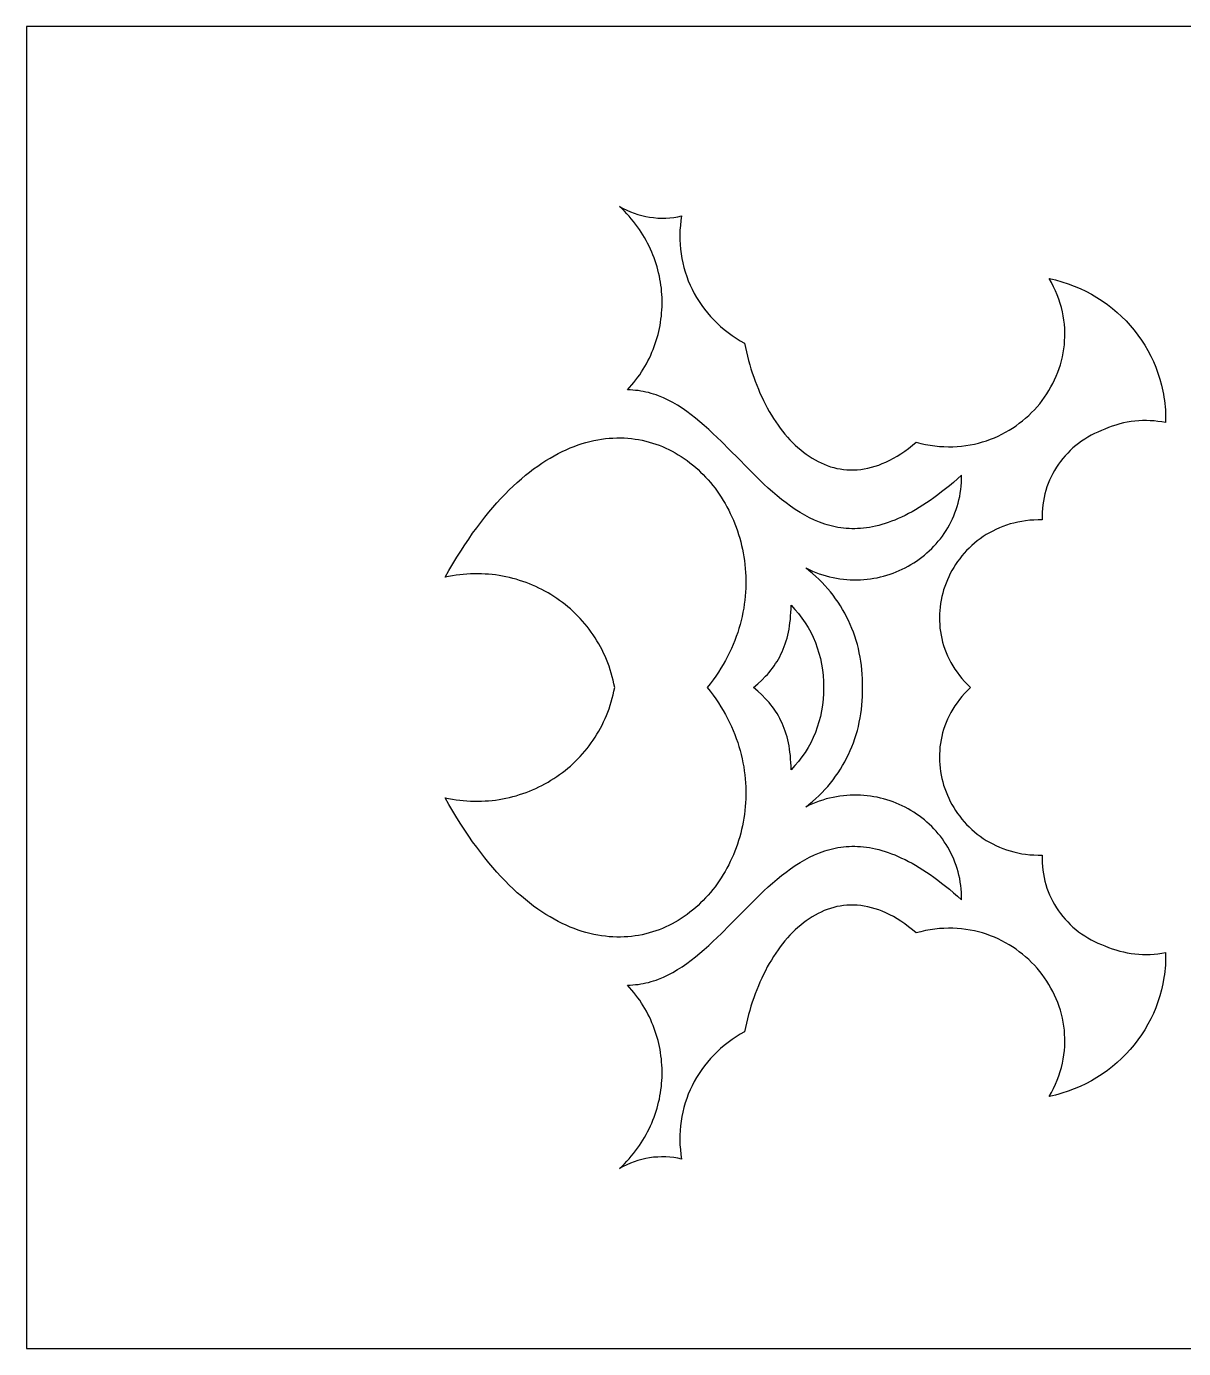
# Model space of a CAD drawing. Extents: x 759 to 1559, y -443 to -303.
# Drawn here: x 758.9 to 881.5, y -442.8 to -302.8 of the extents above; entities that cross this region are included whole.
import ezdxf

# ---------------------------------------------------------------- set-up
doc = ezdxf.new("R2010")
doc.units = 0
doc.layers.add('LAYER_2', color=174, linetype='CONTINUOUS')

msp = doc.modelspace()

# ---------------------------------------------------------------- linework, layer by layer
at = {"layer": 'LAYER_2'}
for points in [[(758.95, -442.83), (1558.95, -442.83), (1558.95, -302.83), (758.95, -302.83)], [(821.74, -321.9), (822.12, -322.11), (822.5, -322.3), (822.89, -322.47), (823.29, -322.62), (823.69, -322.75), (824.1, -322.87), (824.51, -322.96), (824.93, -323.03), (825.35, -323.08), (825.78, -323.12), (826.2, -323.13), (826.63, -323.12), (827.05, -323.1), (827.48, -323.05), (827.9, -322.98), (828.32, -322.89), (828.24, -323.4), (828.18, -323.9), (828.14, -324.41), (828.12, -324.91), (828.13, -325.42), (828.15, -325.92), (828.19, -326.41), (828.25, -326.91), (828.33, -327.4), (828.43, -327.88), (828.55, -328.36), (828.69, -328.83), (828.85, -329.3), (829.02, -329.76), (829.21, -330.22), (829.42, -330.67), (829.65, -331.1), (829.9, -331.53), (830.16, -331.95), (830.44, -332.37), (830.73, -332.77), (831.04, -333.16), (831.37, -333.54), (831.71, -333.91), (832.07, -334.26), (832.44, -334.6), (832.83, -334.93), (833.24, -335.25), (833.65, -335.55), (834.09, -335.84), (834.53, -336.11), (834.99, -336.37), (835.08, -336.83), (835.18, -337.29), (835.29, -337.75), (835.41, -338.2), (835.53, -338.65), (835.66, -339.09), (835.8, -339.53), (835.95, -339.97), (836.11, -340.39), (836.27, -340.82), (836.44, -341.24), (836.61, -341.65), (836.8, -342.06), (836.99, -342.46), (837.19, -342.85), (837.39, -343.23), (837.6, -343.61), (837.82, -343.98), (838.05, -344.34), (838.28, -344.69), (838.52, -345.04), (838.76, -345.37), (839.01, -345.7), (839.26, -346.01), (839.53, -346.32), (839.79, -346.61), (840.07, -346.89), (840.34, -347.17), (840.63, -347.43), (840.92, -347.68), (841.21, -347.91), (841.51, -348.14), (841.81, -348.35), (842.12, -348.55), (842.44, -348.73), (842.76, -348.9), (843.08, -349.06), (843.41, -349.2), (843.74, -349.33), (844.08, -349.45), (844.42, -349.54), (844.76, -349.63), (845.11, -349.69), (845.46, -349.74), (845.82, -349.78), (846.18, -349.79), (846.54, -349.79), (846.91, -349.78), (847.28, -349.74), (847.65, -349.69), (848.03, -349.61), (848.41, -349.52), (848.79, -349.41), (849.18, -349.28), (849.56, -349.13), (849.95, -348.96), (850.35, -348.77), (850.74, -348.56), (851.14, -348.33), (851.54, -348.08), (851.94, -347.8), (852.34, -347.51), (852.75, -347.19), (853.16, -346.85), (853.65, -346.98), (854.14, -347.09), (854.63, -347.18), (855.12, -347.25), (855.61, -347.3), (856.08, -347.33), (856.56, -347.34), (857.03, -347.34), (857.5, -347.32), (857.96, -347.28), (858.41, -347.22), (858.86, -347.15), (859.31, -347.06), (859.75, -346.95), (860.18, -346.83), (860.6, -346.7), (861.02, -346.55), (861.43, -346.38), (861.83, -346.21), (862.23, -346.01), (862.61, -345.81), (862.99, -345.59), (863.36, -345.36), (863.72, -345.12), (864.07, -344.86), (864.41, -344.6), (864.74, -344.32), (865.06, -344.03), (865.37, -343.73), (865.67, -343.42), (865.95, -343.1), (866.23, -342.78), (866.49, -342.44), (866.74, -342.09), (866.98, -341.74), (867.21, -341.38), (867.42, -341.01), (867.62, -340.63), (867.81, -340.25), (867.98, -339.86), (868.14, -339.46), (868.29, -339.06), (868.42, -338.66), (868.53, -338.24), (868.63, -337.83), (868.72, -337.41), (868.78, -336.98), (868.84, -336.56), (868.87, -336.12), (868.89, -335.69), (868.89, -335.25), (868.88, -334.81), (868.84, -334.37), (868.79, -333.93), (868.72, -333.49), (868.63, -333.05), (868.53, -332.6), (868.4, -332.16), (868.25, -331.72), (868.09, -331.27), (867.9, -330.83), (867.7, -330.39), (867.47, -329.95), (867.22, -329.52), (867.57, -329.59), (867.91, -329.68), (868.58, -329.87), (869.24, -330.08), (869.88, -330.32), (870.51, -330.59), (871.12, -330.88), (871.71, -331.2), (872.29, -331.54), (872.85, -331.9), (873.39, -332.28), (873.92, -332.69), (874.42, -333.11), (874.9, -333.56), (875.37, -334.02), (875.81, -334.51), (876.23, -335.01), (876.63, -335.52), (877.01, -336.05), (877.36, -336.6), (877.69, -337.16), (877.99, -337.74), (878.27, -338.33), (878.52, -338.93), (878.75, -339.55), (878.95, -340.17), (879.12, -340.81), (879.27, -341.45), (879.33, -341.78), (879.38, -342.1), (879.43, -342.43), (879.47, -342.76), (879.5, -343.1), (879.53, -343.43), (879.54, -343.77), (879.55, -344.11), (879.56, -344.45), (879.55, -344.79), (879.15, -344.71), (878.75, -344.65), (878.34, -344.61), (877.94, -344.58), (877.53, -344.57), (877.12, -344.57), (876.71, -344.59), (876.31, -344.62), (875.9, -344.67), (875.5, -344.74), (875.09, -344.82), (874.7, -344.92), (874.3, -345.04), (873.91, -345.17), (873.52, -345.32), (873.13, -345.48), (872.76, -345.62), (872.39, -345.78), (872.03, -345.95), (871.67, -346.13), (871.33, -346.32), (870.99, -346.53), (870.67, -346.75), (870.35, -346.98), (870.05, -347.22), (869.75, -347.47), (869.47, -347.73), (869.2, -348.01), (868.93, -348.29), (868.68, -348.58), (868.44, -348.89), (868.22, -349.2), (868, -349.52), (867.8, -349.84), (867.62, -350.18), (867.44, -350.52), (867.28, -350.87), (867.13, -351.23), (867, -351.59), (866.88, -351.96), (866.78, -352.33), (866.69, -352.71), (866.62, -353.1), (866.56, -353.49), (866.52, -353.88), (866.5, -354.28), (866.49, -354.68), (866.5, -355.08), (866.05, -355.08), (865.6, -355.1), (865.17, -355.13), (864.74, -355.18), (864.32, -355.24), (863.91, -355.32), (863.5, -355.42), (863.1, -355.52), (862.71, -355.65), (862.33, -355.78), (861.96, -355.93), (861.6, -356.09), (861.25, -356.27), (860.9, -356.45), (860.57, -356.65), (860.24, -356.86), (859.92, -357.08), (859.62, -357.31), (859.32, -357.55), (859.04, -357.81), (858.76, -358.07), (858.49, -358.34), (858.24, -358.61), (857.99, -358.9), (857.76, -359.2), (857.54, -359.5), (857.33, -359.81), (857.13, -360.12), (856.94, -360.44), (856.76, -360.77), (856.6, -361.11), (856.45, -361.45), (856.31, -361.79), (856.18, -362.14), (856.06, -362.49), (855.96, -362.85), (855.87, -363.21), (855.8, -363.57), (855.73, -363.94), (855.68, -364.31), (855.65, -364.68), (855.62, -365.05), (855.61, -365.42), (855.62, -365.79), (855.64, -366.17), (855.67, -366.54), (855.72, -366.91), (855.78, -367.28), (855.86, -367.66), (855.95, -368.02), (856.06, -368.39), (856.18, -368.76), (856.32, -369.12), (856.47, -369.48), (856.64, -369.84), (856.83, -370.19), (857.03, -370.54), (857.25, -370.88), (857.48, -371.22), (857.73, -371.55), (858, -371.88), (858.28, -372.2), (858.59, -372.52), (858.91, -372.83), (858.91, -372.83), (858.91, -372.83), (858.91, -372.83), (858.91, -372.83), (858.91, -372.84), (858.91, -372.84), (858.91, -372.84), (858.91, -372.84), (858.59, -373.15), (858.28, -373.46), (858, -373.79), (857.73, -374.11), (857.48, -374.45), (857.25, -374.79), (857.03, -375.13), (856.83, -375.48), (856.64, -375.83), (856.47, -376.19), (856.32, -376.55), (856.18, -376.91), (856.06, -377.28), (855.95, -377.64), (855.86, -378.01), (855.78, -378.38), (855.72, -378.76), (855.67, -379.13), (855.64, -379.5), (855.62, -379.88), (855.61, -380.25), (855.62, -380.62), (855.65, -380.99), (855.68, -381.36), (855.73, -381.73), (855.8, -382.1), (855.87, -382.46), (855.96, -382.82), (856.06, -383.18), (856.18, -383.53), (856.31, -383.88), (856.45, -384.22), (856.6, -384.56), (856.76, -384.9), (856.94, -385.22), (857.13, -385.55), (857.33, -385.86), (857.54, -386.17), (857.76, -386.47), (857.99, -386.77), (858.24, -387.05), (858.49, -387.33), (858.76, -387.6), (859.04, -387.86), (859.32, -388.11), (859.62, -388.35), (859.92, -388.59), (860.24, -388.81), (860.57, -389.02), (860.9, -389.21), (861.25, -389.4), (861.6, -389.57), (861.96, -389.74), (862.33, -389.89), (862.71, -390.02), (863.1, -390.14), (863.5, -390.25), (863.91, -390.35), (864.32, -390.43), (864.74, -390.49), (865.17, -390.54), (865.6, -390.57), (866.05, -390.59), (866.5, -390.59), (866.49, -390.99), (866.5, -391.39), (866.52, -391.79), (866.56, -392.18), (866.62, -392.57), (866.69, -392.96), (866.78, -393.34), (866.88, -393.71), (867, -394.08), (867.13, -394.44), (867.28, -394.8), (867.44, -395.15), (867.62, -395.49), (867.8, -395.82), (868, -396.15), (868.22, -396.47), (868.44, -396.78), (868.68, -397.08), (868.93, -397.38), (869.2, -397.66), (869.47, -397.93), (869.75, -398.2), (870.05, -398.45), (870.35, -398.69), (870.67, -398.92), (870.99, -399.14), (871.33, -399.35), (871.67, -399.54), (872.03, -399.72), (872.39, -399.89), (872.76, -400.04), (873.13, -400.18), (873.52, -400.35), (873.91, -400.5), (874.3, -400.63), (874.7, -400.74), (875.09, -400.84), (875.5, -400.93), (875.9, -400.99), (876.31, -401.04), (876.71, -401.08), (877.12, -401.1), (877.53, -401.1), (877.94, -401.09), (878.34, -401.06), (878.75, -401.02), (879.15, -400.96), (879.55, -400.88), (879.56, -401.22), (879.55, -401.56), (879.54, -401.9), (879.53, -402.24), (879.5, -402.57), (879.47, -402.9), (879.43, -403.24), (879.38, -403.56), (879.27, -404.22), (879.12, -404.86), (878.95, -405.5), (878.75, -406.12), (878.52, -406.74), (878.27, -407.34), (877.99, -407.93), (877.69, -408.5), (877.36, -409.07), (877.01, -409.61), (876.63, -410.15), (876.23, -410.66), (875.81, -411.16), (875.37, -411.64), (874.9, -412.11), (874.42, -412.55), (873.92, -412.98), (873.39, -413.38), (872.85, -413.77), (872.29, -414.13), (871.71, -414.47), (871.12, -414.79), (870.51, -415.08), (869.88, -415.34), (869.24, -415.59), (868.58, -415.8), (868.25, -415.9), (867.91, -415.99), (867.57, -416.07), (867.22, -416.15), (867.47, -415.71), (867.7, -415.28), (867.9, -414.84), (868.09, -414.4), (868.25, -413.95), (868.4, -413.51), (868.53, -413.07), (868.63, -412.62), (868.72, -412.18), (868.79, -411.74), (868.84, -411.29), (868.88, -410.85), (868.89, -410.41), (868.89, -409.98), (868.87, -409.54), (868.84, -409.11), (868.78, -408.68), (868.72, -408.26), (868.63, -407.84), (868.53, -407.42), (868.42, -407.01), (868.29, -406.6), (868.14, -406.2), (867.98, -405.81), (867.81, -405.42), (867.62, -405.04), (867.42, -404.66), (867.21, -404.29), (866.98, -403.93), (866.74, -403.57), (866.49, -403.23), (866.23, -402.89), (865.95, -402.56), (865.67, -402.25), (865.37, -401.94), (865.06, -401.64), (864.74, -401.35), (864.41, -401.07), (864.07, -400.81), (863.72, -400.55), (863.36, -400.31), (862.99, -400.08), (862.61, -399.86), (862.23, -399.65), (861.83, -399.46), (861.43, -399.28), (861.02, -399.12), (860.6, -398.97), (860.18, -398.83), (859.75, -398.71), (859.31, -398.61), (858.86, -398.52), (858.41, -398.45), (857.96, -398.39), (857.5, -398.35), (857.03, -398.33), (856.56, -398.33), (856.08, -398.34), (855.61, -398.37), (855.12, -398.42), (854.63, -398.49), (854.14, -398.58), (853.65, -398.69), (853.16, -398.82), (852.75, -398.48), (852.34, -398.16), (851.94, -397.86), (851.54, -397.59), (851.14, -397.34), (850.74, -397.1), (850.35, -396.89), (849.95, -396.7), (849.56, -396.53), (849.18, -396.39), (848.79, -396.26), (848.41, -396.15), (848.03, -396.05), (847.65, -395.98), (847.28, -395.93), (846.91, -395.89), (846.54, -395.87), (846.18, -395.87), (845.82, -395.89), (845.46, -395.92), (845.11, -395.98), (844.76, -396.04), (844.42, -396.12), (844.08, -396.22), (843.74, -396.34), (843.41, -396.46), (843.08, -396.61), (842.76, -396.76), (842.44, -396.94), (842.12, -397.12), (841.81, -397.32), (841.51, -397.53), (841.21, -397.76), (840.92, -397.99), (840.63, -398.24), (840.34, -398.5), (840.07, -398.77), (839.79, -399.06), (839.53, -399.35), (839.26, -399.66), (839.01, -399.97), (838.76, -400.3), (838.52, -400.63), (838.28, -400.97), (838.05, -401.33), (837.82, -401.69), (837.6, -402.06), (837.39, -402.43), (837.19, -402.82), (836.99, -403.21), (836.8, -403.61), (836.61, -404.02), (836.44, -404.43), (836.27, -404.85), (836.11, -405.27), (835.95, -405.7), (835.8, -406.14), (835.66, -406.58), (835.53, -407.02), (835.41, -407.47), (835.29, -407.92), (835.18, -408.38), (835.08, -408.84), (834.99, -409.3), (834.53, -409.56), (834.09, -409.83), (833.65, -410.12), (833.24, -410.42), (832.83, -410.73), (832.44, -411.06), (832.07, -411.41), (831.71, -411.76), (831.37, -412.13), (831.04, -412.51), (830.73, -412.9), (830.44, -413.3), (830.16, -413.71), (829.9, -414.13), (829.65, -414.56), (829.42, -415), (829.21, -415.45), (829.02, -415.9), (828.85, -416.37), (828.69, -416.83), (828.55, -417.31), (828.43, -417.79), (828.33, -418.27), (828.25, -418.76), (828.19, -419.25), (828.15, -419.75), (828.13, -420.25), (828.12, -420.75), (828.14, -421.26), (828.18, -421.76), (828.24, -422.27), (828.32, -422.78), (827.9, -422.69), (827.48, -422.62), (827.05, -422.57), (826.63, -422.54), (826.2, -422.54), (825.78, -422.55), (825.35, -422.58), (824.93, -422.64), (824.51, -422.71), (824.1, -422.8), (823.69, -422.91), (823.29, -423.05), (822.89, -423.2), (822.5, -423.37), (822.12, -423.56), (821.74, -423.76), (822.01, -423.51), (822.26, -423.26), (822.51, -423), (822.75, -422.73), (822.99, -422.46), (823.21, -422.19), (823.43, -421.91), (823.64, -421.63), (823.84, -421.34), (824.03, -421.06), (824.21, -420.76), (824.39, -420.47), (824.56, -420.17), (824.72, -419.87), (824.87, -419.57), (825.02, -419.26), (825.15, -418.95), (825.28, -418.64), (825.4, -418.33), (825.51, -418.01), (825.62, -417.69), (825.71, -417.38), (825.8, -417.05), (825.88, -416.73), (825.96, -416.41), (826.02, -416.08), (826.08, -415.76), (826.12, -415.43), (826.17, -415.1), (826.2, -414.78), (826.22, -414.45), (826.24, -414.12), (826.25, -413.79), (826.25, -413.46), (826.24, -413.13), (826.22, -412.81), (826.2, -412.48), (826.17, -412.15), (826.13, -411.82), (826.08, -411.5), (826.03, -411.17), (825.97, -410.85), (825.89, -410.53), (825.82, -410.21), (825.73, -409.89), (825.63, -409.57), (825.53, -409.26), (825.42, -408.95), (825.3, -408.63), (825.17, -408.33), (825.04, -408.02), (824.9, -407.72), (824.75, -407.42), (824.59, -407.12), (824.42, -406.83), (824.25, -406.53), (824.07, -406.25), (823.88, -405.96), (823.68, -405.68), (823.47, -405.41), (823.26, -405.13), (823.04, -404.87), (822.81, -404.6), (822.57, -404.34), (822.86, -404.34), (823.15, -404.32), (823.43, -404.3), (823.71, -404.27), (823.99, -404.23), (824.26, -404.18), (824.54, -404.12), (824.81, -404.06), (825.08, -403.98), (825.34, -403.9), (825.61, -403.81), (825.87, -403.72), (826.38, -403.51), (826.89, -403.27), (827.39, -403), (827.88, -402.71), (828.37, -402.4), (828.85, -402.07), (829.32, -401.72), (829.79, -401.35), (830.26, -400.97), (830.72, -400.57), (831.18, -400.16), (831.63, -399.74), (832.53, -398.87), (833.43, -397.97), (834.32, -397.06), (835.22, -396.15), (836.12, -395.25), (836.57, -394.81), (837.03, -394.38), (837.49, -393.95), (837.95, -393.54), (838.42, -393.14), (838.9, -392.75), (839.37, -392.38), (839.86, -392.02), (840.35, -391.68), (840.85, -391.37), (841.36, -391.07), (841.87, -390.8), (842.39, -390.55), (842.93, -390.33), (843.2, -390.23), (843.47, -390.14), (843.74, -390.05), (844.02, -389.98), (844.3, -389.91), (844.58, -389.84), (844.87, -389.79), (845.16, -389.74), (845.45, -389.71), (845.74, -389.68), (846.04, -389.66), (846.34, -389.65), (846.64, -389.65), (846.95, -389.66), (847.26, -389.67), (847.57, -389.7), (847.89, -389.74), (848.21, -389.79), (848.53, -389.85), (848.86, -389.92), (849.19, -390), (849.52, -390.09), (849.86, -390.19), (850.2, -390.31), (850.55, -390.43), (850.9, -390.57), (851.25, -390.72), (851.61, -390.89), (851.97, -391.06), (852.34, -391.25), (852.71, -391.45), (853.09, -391.66), (853.47, -391.89), (853.85, -392.13), (854.24, -392.38), (854.63, -392.65), (855.03, -392.93), (855.43, -393.23), (855.84, -393.54), (856.25, -393.86), (856.67, -394.2), (857.09, -394.56), (857.52, -394.93), (857.95, -395.31), (857.95, -394.93), (857.94, -394.54), (857.91, -394.17), (857.87, -393.8), (857.82, -393.43), (857.76, -393.07), (857.68, -392.71), (857.59, -392.36), (857.49, -392.01), (857.38, -391.67), (857.26, -391.33), (857.13, -391), (856.99, -390.68), (856.83, -390.36), (856.67, -390.05), (856.5, -389.75), (856.31, -389.45), (856.12, -389.16), (855.92, -388.87), (855.71, -388.59), (855.49, -388.32), (855.27, -388.06), (855.03, -387.8), (854.79, -387.55), (854.54, -387.31), (854.28, -387.08), (854.02, -386.85), (853.75, -386.64), (853.47, -386.43), (853.18, -386.23), (852.89, -386.04), (852.6, -385.85), (852.29, -385.68), (851.99, -385.52), (851.67, -385.36), (851.36, -385.21), (851.03, -385.08), (850.71, -384.95), (850.38, -384.83), (850.04, -384.72), (849.7, -384.63), (849.36, -384.54), (849.01, -384.46), (848.67, -384.4), (848.32, -384.34), (847.96, -384.29), (847.61, -384.26), (847.25, -384.24), (846.89, -384.22), (846.53, -384.22), (846.17, -384.23), (845.8, -384.26), (845.44, -384.29), (845.08, -384.34), (844.71, -384.4), (844.35, -384.47), (843.98, -384.55), (843.62, -384.64), (843.26, -384.75), (842.89, -384.87), (842.53, -385.01), (842.17, -385.15), (841.82, -385.31), (841.46, -385.49), (841.82, -385.2), (842.18, -384.91), (842.52, -384.6), (842.85, -384.29), (843.18, -383.97), (843.49, -383.63), (843.79, -383.3), (844.08, -382.95), (844.36, -382.6), (844.62, -382.23), (844.88, -381.86), (845.12, -381.49), (845.36, -381.11), (845.58, -380.72), (845.79, -380.32), (845.99, -379.92), (846.17, -379.51), (846.35, -379.1), (846.51, -378.68), (846.66, -378.25), (846.79, -377.82), (846.92, -377.39), (847.03, -376.95), (847.13, -376.51), (847.21, -376.06), (847.29, -375.61), (847.35, -375.16), (847.4, -374.7), (847.43, -374.24), (847.45, -373.77), (847.46, -373.3), (847.45, -372.83), (847.46, -372.36), (847.45, -371.9), (847.43, -371.43), (847.4, -370.97), (847.35, -370.51), (847.29, -370.06), (847.21, -369.61), (847.13, -369.16), (847.03, -368.72), (846.92, -368.28), (846.79, -367.84), (846.66, -367.41), (846.51, -366.99), (846.35, -366.57), (846.17, -366.16), (845.99, -365.75), (845.79, -365.35), (845.58, -364.95), (845.36, -364.56), (845.12, -364.18), (844.88, -363.8), (844.62, -363.43), (844.36, -363.07), (844.08, -362.72), (843.79, -362.37), (843.49, -362.03), (843.18, -361.7), (842.85, -361.38), (842.52, -361.07), (842.18, -360.76), (841.82, -360.47), (841.46, -360.18), (841.82, -360.35), (842.17, -360.51), (842.53, -360.66), (842.89, -360.79), (843.26, -360.92), (843.62, -361.02), (843.98, -361.12), (844.35, -361.2), (844.71, -361.27), (845.08, -361.33), (845.44, -361.38), (845.8, -361.41), (846.17, -361.43), (846.53, -361.44), (846.89, -361.44), (847.25, -361.43), (847.61, -361.41), (847.96, -361.37), (848.32, -361.33), (848.67, -361.27), (849.01, -361.21), (849.36, -361.13), (849.7, -361.04), (850.04, -360.94), (850.38, -360.84), (850.71, -360.72), (851.03, -360.59), (851.36, -360.45), (851.67, -360.31), (851.99, -360.15), (852.29, -359.99), (852.6, -359.81), (852.89, -359.63), (853.18, -359.44), (853.47, -359.24), (853.75, -359.03), (854.02, -358.81), (854.28, -358.59), (854.54, -358.36), (854.79, -358.11), (855.03, -357.87), (855.27, -357.61), (855.49, -357.35), (855.71, -357.08), (855.92, -356.8), (856.12, -356.51), (856.31, -356.22), (856.5, -355.92), (856.67, -355.62), (856.83, -355.31), (856.99, -354.99), (857.13, -354.66), (857.26, -354.33), (857.38, -354), (857.49, -353.66), (857.59, -353.31), (857.68, -352.96), (857.76, -352.6), (857.82, -352.24), (857.87, -351.87), (857.91, -351.5), (857.94, -351.12), (857.95, -350.74), (857.95, -350.36), (857.52, -350.74), (857.09, -351.11), (856.67, -351.47), (856.25, -351.81), (855.84, -352.13), (855.43, -352.44), (855.03, -352.74), (854.63, -353.02), (854.24, -353.29), (853.85, -353.54), (853.47, -353.78), (853.09, -354.01), (852.71, -354.22), (852.34, -354.42), (851.97, -354.61), (851.61, -354.78), (851.25, -354.95), (850.9, -355.1), (850.55, -355.23), (850.2, -355.36), (849.86, -355.47), (849.52, -355.58), (849.19, -355.67), (848.86, -355.75), (848.53, -355.82), (848.21, -355.88), (847.89, -355.93), (847.57, -355.97), (847.26, -355.99), (846.95, -356.01), (846.64, -356.02), (846.34, -356.02), (846.04, -356.01), (845.74, -355.99), (845.45, -355.96), (845.16, -355.92), (844.87, -355.88), (844.58, -355.82), (844.3, -355.76), (844.02, -355.69), (843.74, -355.61), (843.47, -355.53), (843.2, -355.44), (842.93, -355.34), (842.39, -355.12), (841.87, -354.87), (841.36, -354.6), (840.85, -354.3), (840.35, -353.98), (839.86, -353.65), (839.37, -353.29), (838.9, -352.92), (838.42, -352.53), (837.95, -352.13), (837.49, -351.72), (837.03, -351.29), (836.12, -350.42), (835.22, -349.52), (834.32, -348.6), (833.43, -347.69), (832.53, -346.8), (832.08, -346.36), (831.63, -345.93), (831.18, -345.51), (830.72, -345.1), (830.26, -344.7), (829.79, -344.31), (829.32, -343.95), (828.85, -343.6), (828.37, -343.27), (827.88, -342.95), (827.39, -342.67), (826.89, -342.4), (826.38, -342.16), (825.87, -341.95), (825.61, -341.85), (825.34, -341.77), (825.08, -341.69), (824.81, -341.61), (824.54, -341.55), (824.26, -341.49), (823.99, -341.44), (823.71, -341.4), (823.43, -341.37), (823.15, -341.34), (822.86, -341.33), (822.57, -341.33), (822.81, -341.07), (823.04, -340.8), (823.26, -340.53), (823.47, -340.26), (823.68, -339.99), (823.88, -339.71), (824.07, -339.42), (824.25, -339.13), (824.42, -338.84), (824.59, -338.55), (824.75, -338.25), (824.9, -337.95), (825.04, -337.65), (825.17, -337.34), (825.3, -337.03), (825.42, -336.72), (825.53, -336.41), (825.63, -336.09), (825.73, -335.78), (825.82, -335.46), (825.89, -335.14), (825.97, -334.82), (826.03, -334.49), (826.08, -334.17), (826.13, -333.84), (826.17, -333.52), (826.2, -333.19), (826.22, -332.86), (826.24, -332.53), (826.25, -332.21), (826.25, -331.88), (826.24, -331.55), (826.22, -331.22), (826.2, -330.89), (826.17, -330.56), (826.12, -330.24), (826.08, -329.91), (826.02, -329.58), (825.96, -329.26), (825.88, -328.94), (825.8, -328.61), (825.71, -328.29), (825.62, -327.97), (825.51, -327.66), (825.4, -327.34), (825.28, -327.03), (825.15, -326.72), (825.02, -326.41), (824.87, -326.1), (824.72, -325.8), (824.56, -325.5), (824.39, -325.2), (824.21, -324.9), (824.03, -324.61), (823.84, -324.32), (823.64, -324.04), (823.43, -323.76), (823.21, -323.48), (822.99, -323.21), (822.75, -322.94), (822.51, -322.67), (822.26, -322.41), (822.01, -322.16)], [(803.27, -361.16), (803.68, -360.44), (804.09, -359.73), (804.51, -359.04), (804.93, -358.38), (805.35, -357.73), (805.77, -357.11), (806.19, -356.5), (806.62, -355.92), (807.04, -355.35), (807.47, -354.8), (807.9, -354.28), (808.33, -353.77), (808.76, -353.28), (809.19, -352.81), (809.62, -352.36), (810.06, -351.92), (810.49, -351.51), (810.92, -351.11), (811.35, -350.73), (811.79, -350.36), (812.22, -350.02), (812.65, -349.69), (813.09, -349.38), (813.52, -349.08), (813.95, -348.81), (814.38, -348.54), (814.81, -348.3), (815.24, -348.07), (815.66, -347.85), (816.09, -347.65), (816.51, -347.47), (816.94, -347.3), (817.36, -347.15), (817.78, -347.01), (818.19, -346.89), (818.61, -346.78), (819.02, -346.68), (819.43, -346.6), (819.84, -346.54), (820.25, -346.48), (820.65, -346.44), (821.05, -346.42), (821.45, -346.4), (821.84, -346.4), (822.23, -346.41), (822.62, -346.44), (823, -346.48), (823.39, -346.53), (823.76, -346.59), (824.14, -346.66), (824.51, -346.74), (824.87, -346.84), (825.23, -346.95), (825.59, -347.06), (825.94, -347.19), (826.29, -347.33), (826.63, -347.48), (826.97, -347.64), (827.3, -347.81), (827.63, -347.99), (827.95, -348.18), (828.27, -348.38), (828.58, -348.59), (828.89, -348.8), (829.19, -349.03), (829.48, -349.27), (829.77, -349.51), (830.05, -349.76), (830.33, -350.02), (830.6, -350.29), (830.86, -350.56), (831.12, -350.85), (831.37, -351.14), (831.61, -351.43), (831.85, -351.74), (832.08, -352.05), (832.3, -352.37), (832.51, -352.69), (832.72, -353.02), (832.92, -353.36), (833.11, -353.7), (833.3, -354.05), (833.47, -354.4), (833.64, -354.76), (833.8, -355.12), (833.95, -355.49), (834.09, -355.86), (834.22, -356.24), (834.35, -356.62), (834.47, -357.01), (834.57, -357.4), (834.67, -357.79), (834.76, -358.19), (834.84, -358.59), (834.91, -359), (834.97, -359.4), (835.02, -359.81), (835.06, -360.22), (835.09, -360.64), (835.11, -361.05), (835.12, -361.47), (835.12, -361.89), (835.11, -362.32), (835.08, -362.74), (835.05, -363.16), (835.01, -363.59), (834.95, -364.02), (834.89, -364.44), (834.81, -364.87), (834.72, -365.3), (834.62, -365.73), (834.51, -366.16), (834.38, -366.58), (834.25, -367.01), (834.1, -367.44), (833.94, -367.86), (833.77, -368.29), (833.58, -368.71), (833.39, -369.13), (833.18, -369.55), (832.95, -369.97), (832.72, -370.39), (832.47, -370.8), (832.21, -371.21), (831.93, -371.62), (831.64, -372.03), (831.34, -372.43), (831.02, -372.83), (831.34, -373.23), (831.64, -373.64), (831.93, -374.04), (832.21, -374.45), (832.47, -374.87), (832.72, -375.28), (832.95, -375.7), (833.18, -376.12), (833.39, -376.54), (833.58, -376.96), (833.77, -377.38), (833.94, -377.81), (834.1, -378.23), (834.25, -378.66), (834.38, -379.09), (834.51, -379.51), (834.62, -379.94), (834.72, -380.37), (834.81, -380.8), (834.89, -381.22), (834.95, -381.65), (835.01, -382.08), (835.05, -382.5), (835.08, -382.93), (835.11, -383.35), (835.12, -383.77), (835.12, -384.19), (835.11, -384.61), (835.09, -385.03), (835.06, -385.44), (835.02, -385.86), (834.97, -386.27), (834.91, -386.67), (834.84, -387.08), (834.76, -387.48), (834.67, -387.87), (834.57, -388.27), (834.47, -388.66), (834.35, -389.04), (834.22, -389.43), (834.09, -389.8), (833.95, -390.18), (833.8, -390.54), (833.64, -390.91), (833.47, -391.27), (833.3, -391.62), (833.11, -391.97), (832.92, -392.31), (832.72, -392.65), (832.51, -392.98), (832.3, -393.3), (832.08, -393.62), (831.85, -393.93), (831.61, -394.23), (831.37, -394.53), (831.12, -394.82), (830.86, -395.11), (830.6, -395.38), (830.33, -395.65), (830.05, -395.91), (829.77, -396.16), (829.48, -396.4), (829.19, -396.64), (828.89, -396.86), (828.58, -397.08), (828.27, -397.29), (827.95, -397.49), (827.63, -397.68), (827.3, -397.86), (826.97, -398.03), (826.63, -398.19), (826.29, -398.34), (825.94, -398.48), (825.59, -398.6), (825.23, -398.72), (824.87, -398.83), (824.51, -398.92), (824.14, -399.01), (823.76, -399.08), (823.39, -399.14), (823, -399.19), (822.62, -399.23), (822.23, -399.25), (821.84, -399.27), (821.45, -399.26), (821.05, -399.25), (820.65, -399.22), (820.25, -399.18), (819.84, -399.13), (819.43, -399.06), (819.02, -398.98), (818.61, -398.89), (818.19, -398.78), (817.78, -398.66), (817.36, -398.52), (816.94, -398.36), (816.51, -398.2), (816.09, -398.01), (815.66, -397.81), (815.24, -397.6), (814.81, -397.37), (814.38, -397.12), (813.95, -396.86), (813.52, -396.58), (813.09, -396.29), (812.65, -395.98), (812.22, -395.65), (811.79, -395.3), (811.35, -394.94), (810.92, -394.56), (810.49, -394.16), (810.06, -393.75), (809.62, -393.31), (809.19, -392.86), (808.76, -392.39), (808.33, -391.9), (807.9, -391.39), (807.47, -390.86), (807.04, -390.32), (806.62, -389.75), (806.19, -389.17), (805.77, -388.56), (805.35, -387.94), (804.93, -387.29), (804.51, -386.63), (804.09, -385.94), (803.68, -385.23), (803.27, -384.51), (803.65, -384.59), (804.04, -384.66), (804.43, -384.72), (804.82, -384.77), (805.2, -384.81), (805.59, -384.84), (805.97, -384.86), (806.36, -384.88), (806.74, -384.88), (807.12, -384.87), (807.5, -384.85), (807.87, -384.83), (808.25, -384.79), (808.62, -384.75), (808.99, -384.69), (809.36, -384.63), (809.72, -384.56), (810.09, -384.47), (810.45, -384.39), (810.8, -384.29), (811.16, -384.18), (811.51, -384.07), (811.85, -383.94), (812.2, -383.81), (812.54, -383.67), (812.87, -383.52), (813.2, -383.37), (813.53, -383.2), (813.85, -383.03), (814.17, -382.85), (814.48, -382.66), (814.79, -382.47), (815.1, -382.27), (815.4, -382.06), (815.69, -381.84), (815.98, -381.62), (816.26, -381.39), (816.54, -381.15), (816.81, -380.9), (817.07, -380.65), (817.33, -380.39), (817.58, -380.13), (817.83, -379.86), (818.07, -379.58), (818.3, -379.3), (818.52, -379.01), (818.74, -378.71), (818.95, -378.41), (819.16, -378.1), (819.35, -377.79), (819.54, -377.47), (819.72, -377.14), (819.9, -376.81), (820.06, -376.48), (820.22, -376.13), (820.36, -375.79), (820.5, -375.44), (820.63, -375.08), (820.76, -374.72), (820.87, -374.35), (820.97, -373.98), (821.07, -373.6), (821.15, -373.22), (821.23, -372.83), (821.15, -372.45), (821.07, -372.07), (820.97, -371.69), (820.87, -371.32), (820.76, -370.95), (820.63, -370.59), (820.5, -370.23), (820.36, -369.88), (820.22, -369.53), (820.06, -369.19), (819.9, -368.86), (819.72, -368.52), (819.54, -368.2), (819.35, -367.88), (819.16, -367.57), (818.95, -367.26), (818.74, -366.96), (818.52, -366.66), (818.3, -366.37), (818.07, -366.09), (817.83, -365.81), (817.58, -365.54), (817.33, -365.27), (817.07, -365.02), (816.81, -364.76), (816.54, -364.52), (816.26, -364.28), (815.98, -364.05), (815.69, -363.83), (815.4, -363.61), (815.1, -363.4), (814.79, -363.2), (814.48, -363), (814.17, -362.82), (813.85, -362.64), (813.53, -362.47), (813.2, -362.3), (812.87, -362.15), (812.54, -362), (812.2, -361.86), (811.85, -361.73), (811.51, -361.6), (811.16, -361.49), (810.8, -361.38), (810.45, -361.28), (810.09, -361.19), (809.72, -361.11), (809.36, -361.04), (808.99, -360.98), (808.62, -360.92), (808.25, -360.88), (807.87, -360.84), (807.5, -360.82), (807.12, -360.8), (806.74, -360.79), (806.36, -360.79), (805.97, -360.8), (805.59, -360.83), (805.2, -360.86), (804.82, -360.9), (804.43, -360.95), (804.04, -361.01), (803.65, -361.08)], [(839.9, -364.12), (840.31, -364.56), (840.7, -365.01), (841.06, -365.48), (841.39, -365.97), (841.7, -366.47), (841.99, -366.99), (842.25, -367.52), (842.48, -368.07), (842.68, -368.63), (842.86, -369.2), (843.01, -369.78), (843.13, -370.37), (843.23, -370.97), (843.29, -371.58), (843.33, -372.2), (843.33, -372.83), (843.33, -373.46), (843.29, -374.08), (843.23, -374.7), (843.13, -375.3), (843.01, -375.89), (842.86, -376.47), (842.68, -377.04), (842.48, -377.6), (842.25, -378.14), (841.99, -378.68), (841.7, -379.19), (841.39, -379.7), (841.06, -380.18), (840.7, -380.66), (840.31, -381.11), (839.9, -381.55), (839.9, -381.16), (839.89, -380.78), (839.86, -380.41), (839.83, -380.05), (839.79, -379.69), (839.75, -379.35), (839.69, -379.02), (839.63, -378.69), (839.56, -378.37), (839.48, -378.06), (839.39, -377.76), (839.29, -377.46), (839.19, -377.18), (839.08, -376.9), (838.96, -376.62), (838.83, -376.36), (838.7, -376.1), (838.56, -375.84), (838.42, -375.6), (838.26, -375.35), (838.1, -375.12), (837.94, -374.89), (837.76, -374.66), (837.58, -374.44), (837.4, -374.23), (837.2, -374.02), (836.8, -373.61), (836.38, -373.21), (835.93, -372.83), (836.38, -372.46), (836.8, -372.06), (837.2, -371.65), (837.4, -371.44), (837.58, -371.23), (837.76, -371.01), (837.94, -370.78), (838.1, -370.55), (838.26, -370.31), (838.42, -370.07), (838.56, -369.82), (838.7, -369.57), (838.83, -369.31), (838.96, -369.04), (839.08, -368.77), (839.19, -368.49), (839.29, -368.2), (839.39, -367.91), (839.48, -367.61), (839.56, -367.3), (839.63, -366.98), (839.69, -366.65), (839.75, -366.32), (839.79, -365.97), (839.83, -365.62), (839.86, -365.26), (839.89, -364.89), (839.9, -364.51)]]:
    msp.add_lwpolyline(points, close=True, dxfattribs=at)

doc.saveas('drawing.dxf')
